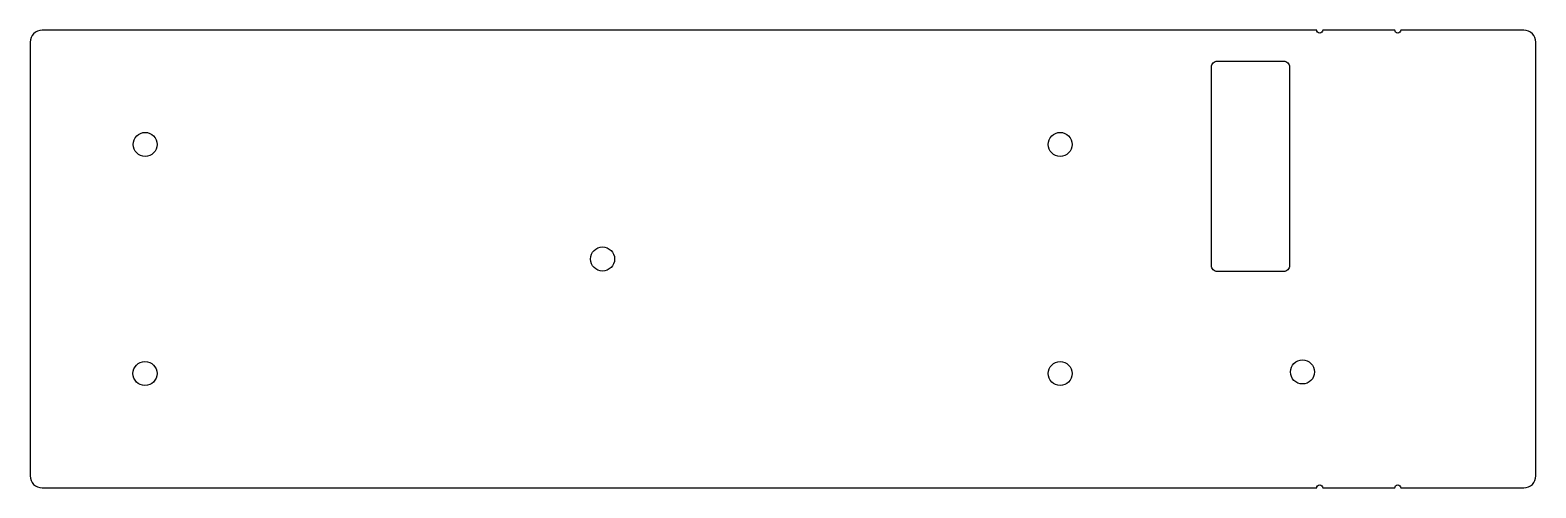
# Model space of a CAD drawing. Header units: millimetres. Extents: x 9 to 260, y -86 to -10.
import ezdxf

# ---------------------------------------------------------------- set-up
doc = ezdxf.new("R2010")
doc.units = ezdxf.units.MM
doc.layers.get('0').update_dxf_attribs({"linetype": 'CONTINUOUS'})

msp = doc.modelspace()

# ---------------------------------------------------------------- linework, layer by layer
for points in [[(9.45, -11.56), (9.45, -83.7, 0.414214), (11.45, -85.7), (223.7, -85.7, -1), (224.7, -85.7), (236.7, -85.7, -1), (237.7, -85.7), (258.2, -85.7, 0.414214), (260.2, -83.7), (260.2, -11.56, 0.414214), (258.2, -9.56), (237.7, -9.56, -1), (236.7, -9.56), (224.7, -9.56, -1), (223.7, -9.56), (11.45, -9.56, 0.414214)], [(218.17, -49.71), (207.17, -49.71, -0.414214), (206.17, -48.71), (206.17, -15.71, -0.414214), (207.17, -14.71), (218.17, -14.71, -0.414214), (219.17, -15.71), (219.17, -48.71, -0.414214)]]:
    msp.add_lwpolyline(points, format="xyb", close=True)
for centre in [(28.61, -28.57), (180.98, -28.57), (104.78, -47.63), (28.58, -66.68), (180.98, -66.68), (221.33, -66.42)]:
    msp.add_circle(centre, 2)

doc.saveas('drawing.dxf')
